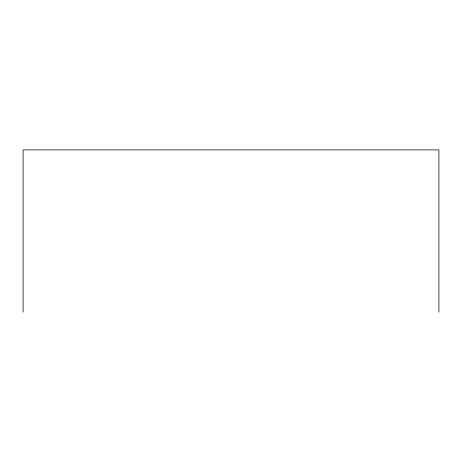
<?xml version="1.0" encoding="UTF-8"?>
<svg xmlns="http://www.w3.org/2000/svg" width="462" height="462" viewBox="0 0 462 462"><rect width="100%" height="100%" fill="white"/><g stroke="black" fill="none" stroke-linecap="round" stroke-linejoin="round"><path stroke-width="0.69" d="M438.9 312.121L438.9 149.879L23.1 149.879L23.1 312.121"/></g></svg>
